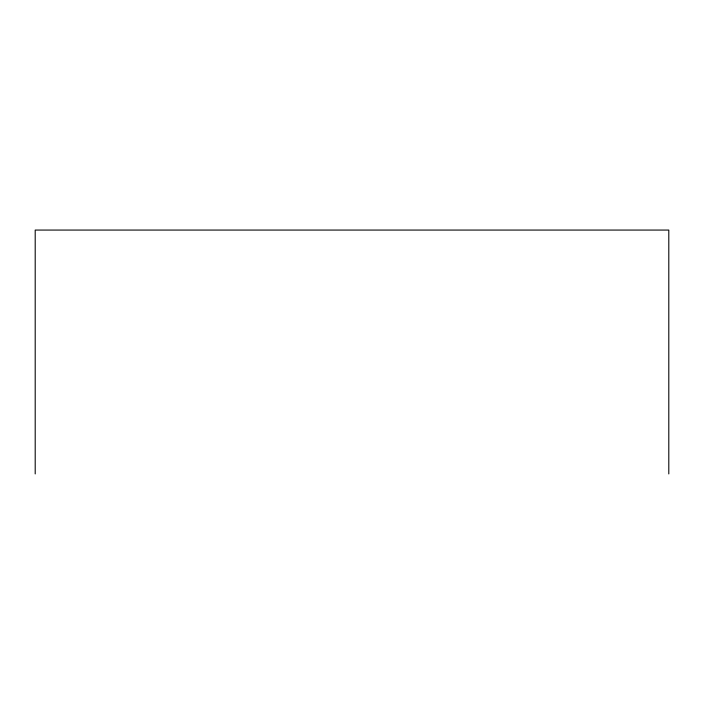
<?xml version="1.0" encoding="UTF-8"?>
<svg xmlns="http://www.w3.org/2000/svg" width="704" height="704" viewBox="0 0 704 704"><rect width="100%" height="100%" fill="white"/><g stroke="black" fill="none" stroke-linecap="round" stroke-linejoin="round"><path stroke-width="1.06" d="M668.8 473.933L668.8 230.067L35.2 230.067L35.2 473.933"/></g></svg>
